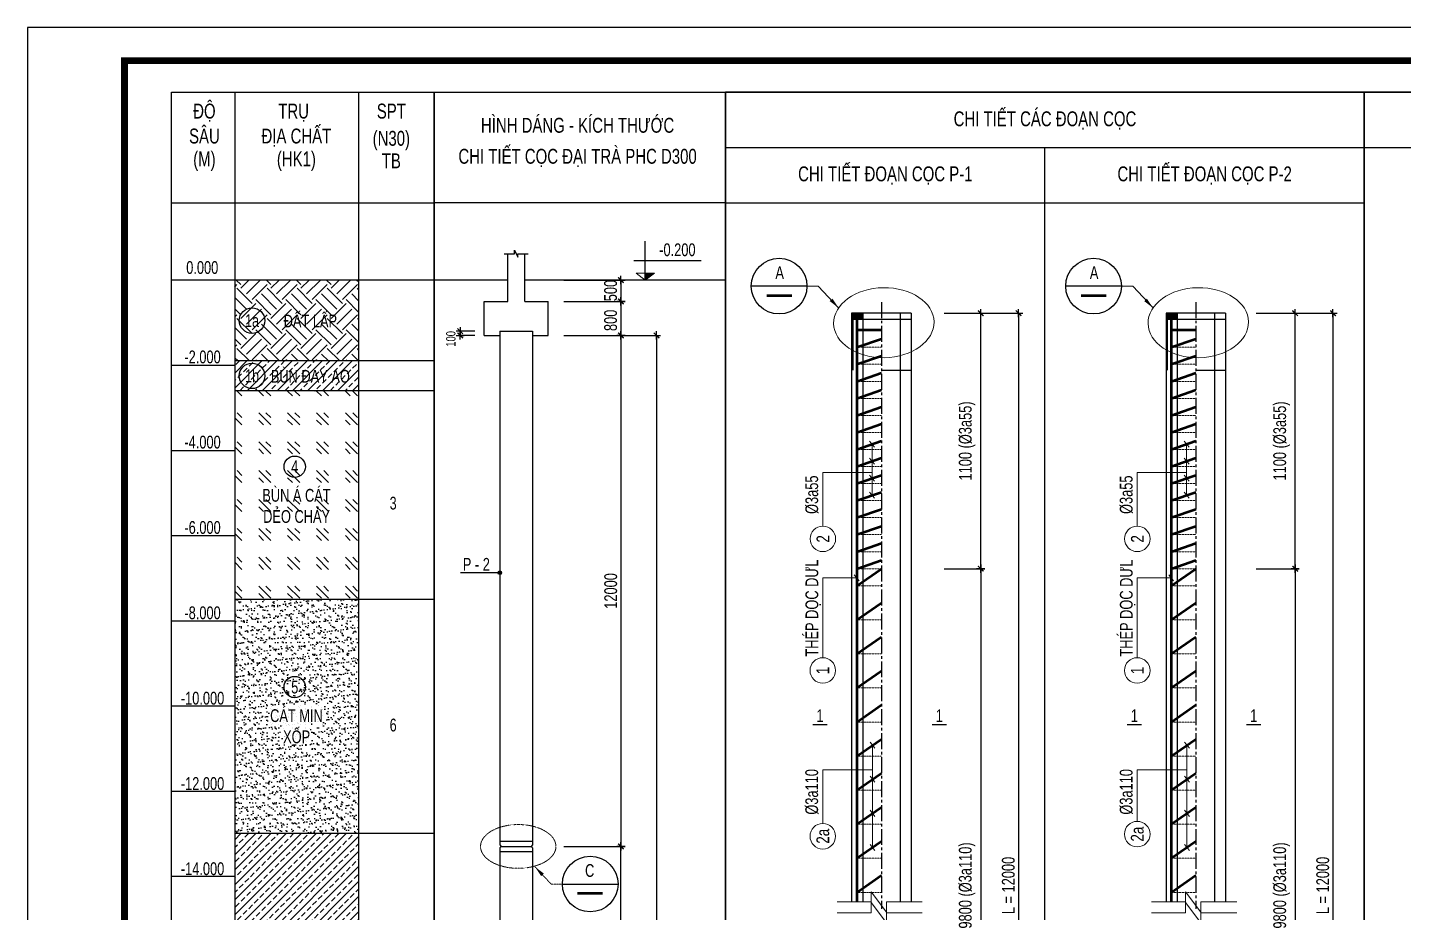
# Model space of a CAD drawing. Header units: millimetres. Extents: x -121190 to 167528, y -50070 to 22631.
# Drawn here: x -16527 to 15790, y -1519 to 19263 of the extents above; entities that cross this region are included whole.
import ezdxf
from ezdxf.enums import TextEntityAlignment as Align

# ---------------------------------------------------------------- set-up
doc = ezdxf.new("R2010")
doc.units = ezdxf.units.MM
doc.header["$MEASUREMENT"] = 0
doc.linetypes.add('CENTER2', pattern=[1.125, 0.75, -0.125, 0.125, -0.125])
doc.linetypes.add('HIDDEN', pattern=[0.375, 0.25, -0.125])
doc.layers.get('DEFPOINTS').update_dxf_attribs({"color": 87})
for name, color, linetype in [('02.DIM', 8, 'Continuous'), ('03.BORDER', 3, 'Continuous'), ('03.CDC.BORDER', 3, 'Continuous'), ('06.CDC.TEXT', 2, 'Continuous'), ('06.TEXT', 2, 'Continuous'), ('10.HATCH', 9, 'Continuous'), ('11.CDC.NOTE', 8, 'Continuous'), ('CDC.01.AXIS', 160, 'CENTER2')]:
    doc.layers.add(name, color=color, linetype=linetype)
for name, color, linetype, lineweight in [('CDC.04.HIDDEN', 8, 'HIDDEN', 15), ('CDC.05.STEEL', 4, 'Continuous', 50), ('CDC.10.HATCH', 251, 'Continuous', 9), ('CDC.11.NOTE', 8, 'Continuous', 18), ('CDC.14.STEELNUM', 3, 'Continuous', 18), ('KHUNGTEN', 7, 'Continuous', 20), ('Xref khung ten  A3 TKCS$0$A-KY HIEU', 34, 'Continuous', 20)]:
    doc.layers.add(name, color=color, linetype=linetype, lineweight=lineweight)
doc.styles.add('ARIAL', font='arial.ttf', dxfattribs={"width": 0.6})
doc.styles.add('SMTEXT', font='3t-unicode.shx', dxfattribs={"width": 0.75})
doc.dimstyles.new('X1', dxfattribs={"dimtxt": 220, "dimasz": 0.8, "dimexe": 0, "dimexo": 0, "dimgap": 90, "dimtad": 1, "dimdec": 0, "dimzin": 13, "dimdsep": 46, "dimtxsty": 'SMTEXT', "dimblk1": 'CHEO', "dimblk2": 'CHEO', "dimsah": 1, "dimcen": 0, "dimclrd": 256, "dimclre": 256, "dimclrt": 2, "dimadec": 0, "dimazin": 0, "dimtfac": 1, "dimtdec": 0, "dimtix": 1, "dimtmove": 2, "dimatfit": 3, "dimldrblk": 'CHEO', "dimfxl": 1, "dimtolj": 1, "dimtzin": 13, "dimarcsym": 0})
doc.dimstyles.new('X1(300)', dxfattribs={"dimtxt": 300, "dimasz": 0.8, "dimexe": 0, "dimexo": 0, "dimgap": 90, "dimtad": 1, "dimdec": 0, "dimzin": 13, "dimdsep": 46, "dimtxsty": 'SMTEXT', "dimblk1": 'CHEO', "dimblk2": 'CHEO', "dimsah": 1, "dimcen": 0, "dimclrd": 256, "dimclre": 256, "dimclrt": 2, "dimadec": 0, "dimazin": 0, "dimtfac": 1, "dimtdec": 0, "dimtix": 1, "dimtmove": 2, "dimatfit": 3, "dimldrblk": 'CHEO', "dimfxl": 1, "dimtolj": 1, "dimtzin": 13, "dimarcsym": 0})

# ---------------------------------------------------------------- blocks, each defined once
blk = doc.blocks.new('Xref khung ten  A3 TKCS')
at = {"layer": 'DEFPOINTS', "color": 125}
blk.add_lwpolyline([(-57730.37, -13938.76), (-57310.37, -13938.76), (-57310.37, -13641.76), (-57730.37, -13641.76)], close=True, dxfattribs=at)
at = {"layer": 'Xref khung ten  A3 TKCS$0$A-KY HIEU', "color": 0, "const_width": 1.02}
blk.add_lwpolyline([(-57716.02, -13933.85), (-57716.02, -13646.66), (-57315.38, -13646.66), (-57315.38, -13933.85)], close=True, dxfattribs=at)
blk = doc.blocks.new('*U26')
at = {"layer": '03.CDC.BORDER'}
blk.add_line((-185.5, 0), (185.5, 0), dxfattribs=at)
blk = doc.blocks.new('CHEO')
at = {"layer": '02.DIM'}
for points in [[(-121, 0), (121, 0)], [(0, 121), (0, -121)]]:
    blk.add_lwpolyline(points, dxfattribs=at)
at = {"layer": '02.DIM', "const_width": 40}
blk.add_lwpolyline([(80, 80), (-80, -81)], dxfattribs=at)
blk = doc.blocks.new('*D31')
at = {"layer": '02.DIM', "lineweight": -2, "transparency": 16777216}
for p, q in [((-3932, 12032), (-2588, 12032)), ((-2588, 12031), (-2588, 33)), ((-3932, 32), (-2588, 32))]:
    blk.add_line(p, q, dxfattribs=at)
at = {"layer": 'DEFPOINTS', "color": 0, "transparency": 16777216}
for p in [(-3932, 12032, 0), (-3932, 32), (-2588, 32)]:
    blk.add_point(p, dxfattribs=at)
at = {"layer": '02.DIM', "lineweight": -2, "transparency": 16777216, "xscale": 0.8, "yscale": 0.8, "zscale": 0.8}
for p, rotation in [((-2588, 12032), 90), ((-2588, 32), 270)]:
    blk.add_blockref('CHEO', p, dxfattribs=dict(at, rotation=rotation))
at = {"layer": '02.DIM', "color": 2, "transparency": 16777216, "insert": (-2828, 6032), "char_height": 300, "attachment_point": 5, "rotation": 90, "style": 'SMTEXT'}
blk.add_mtext('\\A1;12000', dxfattribs=at)
blk = doc.blocks.new('*D33')
at = {"layer": '02.DIM', "lineweight": -2, "transparency": 16777216}
for p, q in [((-3932, 12032), (-1755, 12032)), ((-1755, 12031), (-1755, -23967)), ((-3932, -23968), (-1755, -23968))]:
    blk.add_line(p, q, dxfattribs=at)
at = {"layer": 'DEFPOINTS', "color": 0, "transparency": 16777216}
for p in [(-3932, 12032, 0), (-3932, -23968), (-1755, -23968)]:
    blk.add_point(p, dxfattribs=at)
at = {"layer": '02.DIM', "lineweight": -2, "transparency": 16777216, "xscale": 0.8, "yscale": 0.8, "zscale": 0.8}
for p, rotation in [((-1755, 12032), 90), ((-1755, -23968), 270)]:
    blk.add_blockref('CHEO', p, dxfattribs=dict(at, rotation=rotation))
at = {"layer": '02.DIM', "color": 2, "transparency": 16777216, "insert": (-1998, -5968), "char_height": 300, "attachment_point": 5, "rotation": 90, "style": 'SMTEXT'}
blk.add_mtext('\\A1;36000', dxfattribs=at)
blk = doc.blocks.new('*D34')
at = {"layer": '02.DIM', "linetype": 'Continuous', "lineweight": -2, "ltscale": 0.1, "transparency": 16777216}
for p, q in [((-6365, 12133), (-6365, 12134)), ((-6024, 12132), (-6365, 12132)), ((-6365, 12132), (-6365, 12032)), ((-6024, 12032), (-6365, 12032)), ((-6365, 12031), (-6365, 12030))]:
    blk.add_line(p, q, dxfattribs=at)
at = {"layer": 'DEFPOINTS', "color": 0, "linetype": 'Continuous', "ltscale": 0.1, "transparency": 16777216}
for p in [(-6365, 12032), (-6024, 12132), (-6024, 12032)]:
    blk.add_point(p, dxfattribs=at)
at = {"layer": '02.DIM', "linetype": 'Continuous', "lineweight": -2, "ltscale": 0.1, "transparency": 16777216, "xscale": 0.8, "yscale": 0.8, "zscale": 0.8}
for p, rotation in [((-6365, 12132), 270), ((-6365, 12032), 90)]:
    blk.add_blockref('CHEO', p, dxfattribs=dict(at, rotation=rotation))
at = {"layer": '02.DIM', "color": 2, "linetype": 'Continuous', "ltscale": 0.1, "transparency": 16777216, "insert": (-6583, 11951), "char_height": 220, "attachment_point": 5, "rotation": 90, "style": 'SMTEXT'}
blk.add_mtext('\\A1;100', dxfattribs=at)
blk = doc.blocks.new('*D38')
at = {"layer": '02.DIM', "lineweight": -2, "transparency": 16777216}
for p, q in [((5005, 12554), (6750, 12554)), ((6750, 12553), (6750, -14323)), ((5005, -14324), (6750, -14324))]:
    blk.add_line(p, q, dxfattribs=at)
at = {"layer": 'DEFPOINTS', "color": 0, "transparency": 16777216}
for p in [(5005, 12554), (5005, -14324), (6750, -14324)]:
    blk.add_point(p, dxfattribs=at)
at = {"layer": '02.DIM', "lineweight": -2, "transparency": 16777216, "xscale": 0.8, "yscale": 0.8, "zscale": 0.8}
for p, rotation in [((6750, 12554), 90), ((6750, -14324), 270)]:
    blk.add_blockref('CHEO', p, dxfattribs=dict(at, rotation=rotation))
at = {"layer": '02.DIM', "color": 2, "transparency": 16777216, "insert": (6510, -885), "char_height": 300, "attachment_point": 5, "rotation": 90, "style": 'SMTEXT'}
blk.add_mtext('\\A1;L = 12000', dxfattribs=at)
blk = doc.blocks.new('*D27')
at = {"layer": '02.DIM', "lineweight": -2, "transparency": 16777216}
for p, q in [((5005, 12554), (5861, 12554)), ((5861, 6555), (5861, 12553)), ((5005, 6554), (5861, 6554))]:
    blk.add_line(p, q, dxfattribs=at)
at = {"layer": 'DEFPOINTS', "color": 0, "transparency": 16777216}
for p in [(5005, 12554), (5861, 12554), (5005, 6554)]:
    blk.add_point(p, dxfattribs=at)
at = {"layer": '02.DIM', "lineweight": -2, "transparency": 16777216, "xscale": 0.8, "yscale": 0.8, "zscale": 0.8}
for p, rotation in [((5861, 12554), 90), ((5861, 6554), 270)]:
    blk.add_blockref('CHEO', p, dxfattribs=dict(at, rotation=rotation))
at = {"layer": '02.DIM', "color": 2, "transparency": 16777216, "insert": (5543, 9554), "char_height": 300, "attachment_point": 5, "rotation": 90, "style": 'SMTEXT'}
blk.add_mtext('\\A1;1100 (%%C3a55)', dxfattribs=at)
blk = doc.blocks.new('*D39')
at = {"layer": '02.DIM', "lineweight": -2, "transparency": 16777216}
for p, q in [((5005, 6554), (5861, 6554)), ((5861, 6553), (5861, -8323)), ((5005, -8324), (5861, -8324))]:
    blk.add_line(p, q, dxfattribs=at)
at = {"layer": 'DEFPOINTS', "color": 0, "transparency": 16777216}
for p in [(5005, 6554), (5005, -8324), (5861, -8324)]:
    blk.add_point(p, dxfattribs=at)
at = {"layer": '02.DIM', "lineweight": -2, "transparency": 16777216, "xscale": 0.8, "yscale": 0.8, "zscale": 0.8}
for p, rotation in [((5861, 6554), 90), ((5861, -8324), 270)]:
    blk.add_blockref('CHEO', p, dxfattribs=dict(at, rotation=rotation))
at = {"layer": '02.DIM', "color": 2, "transparency": 16777216, "insert": (5543, -885), "char_height": 300, "attachment_point": 5, "rotation": 90, "style": 'SMTEXT'}
blk.add_mtext('\\A1;9800 (%%C3a110)', dxfattribs=at)
blk = doc.blocks.new('*D29')
at = {"layer": '02.DIM', "lineweight": -2, "transparency": 16777216}
for p, q in [((12331, 12554), (13246, 12554)), ((13246, 6555), (13246, 12553)), ((12331, 6554), (13246, 6554))]:
    blk.add_line(p, q, dxfattribs=at)
at = {"layer": 'DEFPOINTS', "color": 0, "transparency": 16777216}
for p in [(12331, 12554), (13246, 12554), (12331, 6554)]:
    blk.add_point(p, dxfattribs=at)
at = {"layer": '02.DIM', "lineweight": -2, "transparency": 16777216, "xscale": 0.8, "yscale": 0.8, "zscale": 0.8}
for p, rotation in [((13246, 12554), 90), ((13246, 6554), 270)]:
    blk.add_blockref('CHEO', p, dxfattribs=dict(at, rotation=rotation))
at = {"layer": '02.DIM', "color": 2, "transparency": 16777216, "insert": (12928, 9554), "char_height": 300, "attachment_point": 5, "rotation": 90, "style": 'SMTEXT'}
blk.add_mtext('\\A1;1100 (%%C3a55)', dxfattribs=at)
blk = doc.blocks.new('*D40')
at = {"layer": '02.DIM', "lineweight": -2, "transparency": 16777216}
for p, q in [((12390, 12554), (14135, 12554)), ((14135, 12553), (14135, -14323)), ((12390, -14324), (14135, -14324))]:
    blk.add_line(p, q, dxfattribs=at)
at = {"layer": 'DEFPOINTS', "color": 0, "transparency": 16777216}
for p in [(12390, 12554), (12390, -14324), (14135, -14324)]:
    blk.add_point(p, dxfattribs=at)
at = {"layer": '02.DIM', "lineweight": -2, "transparency": 16777216, "xscale": 0.8, "yscale": 0.8, "zscale": 0.8}
for p, rotation in [((14135, 12554), 90), ((14135, -14324), 270)]:
    blk.add_blockref('CHEO', p, dxfattribs=dict(at, rotation=rotation))
at = {"layer": '02.DIM', "color": 2, "transparency": 16777216, "insert": (13895, -885), "char_height": 300, "attachment_point": 5, "rotation": 90, "style": 'SMTEXT'}
blk.add_mtext('\\A1;L = 12000', dxfattribs=at)
blk = doc.blocks.new('*D41')
at = {"layer": '02.DIM', "lineweight": -2, "transparency": 16777216}
for p, q in [((12390, 6554), (13246, 6554)), ((13246, 6553), (13246, -8323)), ((12390, -8324), (13246, -8324))]:
    blk.add_line(p, q, dxfattribs=at)
at = {"layer": 'DEFPOINTS', "color": 0, "transparency": 16777216}
for p in [(12390, 6554), (12390, -8324), (13246, -8324)]:
    blk.add_point(p, dxfattribs=at)
at = {"layer": '02.DIM', "lineweight": -2, "transparency": 16777216, "xscale": 0.8, "yscale": 0.8, "zscale": 0.8}
for p, rotation in [((13246, 6554), 90), ((13246, -8324), 270)]:
    blk.add_blockref('CHEO', p, dxfattribs=dict(at, rotation=rotation))
at = {"layer": '02.DIM', "color": 2, "transparency": 16777216, "insert": (12928, -885), "char_height": 300, "attachment_point": 5, "rotation": 90, "style": 'SMTEXT'}
blk.add_mtext('\\A1;9800 (%%C3a110)', dxfattribs=at)
blk = doc.blocks.new('*D35')
at = {"layer": '02.DIM', "lineweight": -2, "transparency": 16777216}
for p, q in [((-3932, 32), (-2588, 32)), ((-2588, -11967), (-2588, 31)), ((-3932, -11968), (-2588, -11968))]:
    blk.add_line(p, q, dxfattribs=at)
at = {"layer": 'DEFPOINTS', "color": 0, "transparency": 16777216}
for p in [(-3932, 32), (-2588, 32), (-3932, -11968)]:
    blk.add_point(p, dxfattribs=at)
at = {"layer": '02.DIM', "lineweight": -2, "transparency": 16777216, "xscale": 0.8, "yscale": 0.8, "zscale": 0.8}
for p, rotation in [((-2588, 32), 90), ((-2588, -11968), 270)]:
    blk.add_blockref('CHEO', p, dxfattribs=dict(at, rotation=rotation))
at = {"layer": '02.DIM', "color": 2, "transparency": 16777216, "insert": (-2828, -5968), "char_height": 300, "attachment_point": 5, "rotation": 90, "style": 'SMTEXT'}
blk.add_mtext('\\A1;12000', dxfattribs=at)
blk = doc.blocks.new('*D36')
at = {"layer": '02.DIM', "lineweight": -2, "transparency": 16777216}
for p, q in [((-3932, 12832), (-2588, 12832)), ((-2588, 12831), (-2588, 12033)), ((-3932, 12032), (-2588, 12032))]:
    blk.add_line(p, q, dxfattribs=at)
at = {"layer": 'DEFPOINTS', "color": 0, "transparency": 16777216}
for p in [(-3932, 12832), (-3932, 12032, 0), (-2588, 12032)]:
    blk.add_point(p, dxfattribs=at)
at = {"layer": '02.DIM', "lineweight": -2, "transparency": 16777216, "xscale": 0.8, "yscale": 0.8, "zscale": 0.8}
for p, rotation in [((-2588, 12832), 90), ((-2588, 12032), 270)]:
    blk.add_blockref('CHEO', p, dxfattribs=dict(at, rotation=rotation))
at = {"layer": '02.DIM', "color": 2, "transparency": 16777216, "insert": (-2831, 12386), "char_height": 300, "attachment_point": 5, "rotation": 90, "style": 'SMTEXT'}
blk.add_mtext('\\A1;800', dxfattribs=at)
blk = doc.blocks.new('*D37')
at = {"layer": '02.DIM', "lineweight": -2, "transparency": 16777216}
for p, q in [((-3932, 13332), (-2588, 13332)), ((-2588, 13331), (-2588, 12833)), ((-3932, 12832), (-2588, 12832))]:
    blk.add_line(p, q, dxfattribs=at)
at = {"layer": 'DEFPOINTS', "color": 0, "transparency": 16777216}
for p in [(-3932, 13332), (-3932, 12832, 0), (-2588, 12832)]:
    blk.add_point(p, dxfattribs=at)
at = {"layer": '02.DIM', "lineweight": -2, "transparency": 16777216, "xscale": 0.8, "yscale": 0.8, "zscale": 0.8}
for p, rotation in [((-2588, 13332), 90), ((-2588, 12832), 270)]:
    blk.add_blockref('CHEO', p, dxfattribs=dict(at, rotation=rotation))
at = {"layer": '02.DIM', "color": 2, "transparency": 16777216, "insert": (-2831, 13086), "char_height": 300, "attachment_point": 5, "rotation": 90, "style": 'SMTEXT'}
blk.add_mtext('\\A1;500', dxfattribs=at)

msp = doc.modelspace()

# ---------------------------------------------------------------- hatches: boundary and pattern name
at = {"layer": '10.HATCH'}
h = msp.add_hatch(dxfattribs=at)
h.set_pattern_fill('EARTH', color=256, scale=2000, angle=45)
h.set_pattern_definition([(45, (-588960.64, 9337), (0, 707.1068), [500, -500]), (45, (-589093.23, 9469.6), (0, 707.1068), [500, -500]), (45, (-589225.8, 9602.2), (0, 707.1068), [500, -500]), (135, (-589225.8, 9690.57), (-707.1068, 6e-14), [500, -500]), (135, (-589093.23, 9823.15), (-707.1068, 6e-14), [500, -500]), (135, (-588960.64, 9955.73), (-707.1068, 6e-14), [500, -500])])
h.paths.add_polyline_path([(-11657.7, 11432), (-8751.8, 11432), (-8751.8, 13332), (-11657.7, 13332)])
h = msp.add_hatch(dxfattribs=at)
h.set_pattern_fill('ANSI33', color=256, scale=1000)
h.set_pattern_definition([(45, (-622349.88, 22357.16), (-176.7767, 176.7767), []), (45, (-622173.1, 22357.16), (-176.7767, 176.7767), [125, -62.5])])
h.paths.add_polyline_path([(-11657.7, 11432), (-8751.8, 11432), (-8751.8, 10732), (-11657.7, 10732)])
at = {"layer": '10.HATCH', "lineweight": 5}
h = msp.add_hatch(dxfattribs=at)
h.set_pattern_fill('GOST_GLASS', color=8, scale=80, angle=90, style=0)
h.set_pattern_definition([(135, (-885136.9, 28939.16), (4e-14, 678.8225), [400, -560]), (135, (-885136.9, 29108.87), (4e-14, 678.8225), [160, -800]), (135, (-885306.6, 28939.16), (4e-14, 678.8225), [160, -800])])
h.paths.add_polyline_path([(-8751.8, 5832), (-11657.7, 5832), (-11657.7, 10732), (-8751.8, 10732)])
at = {"layer": '10.HATCH'}
h = msp.add_hatch(dxfattribs=at)
h.set_pattern_fill('AR-SAND', color=256, scale=100, style=0)
h.set_pattern_definition([(37.5, (-554796.88, 127731.16), (-6.299336, 192.682377), [0, -152, 0, -170, 0, -162.5]), (7.5, (-554796.88, 127731.16), (176.97767, 282.21461), [0, -82, 0, -137, 0, -52.5]), (327.5, (-554919.88, 127731.16), (311.414186, 0.565905), [0, -50, 0, -180, 0, -235]), (317.5, (-554919.88, 127731.16), (300.61266, 87.76756), [0, -25, 0, -118, 0, -135])])
h.paths.add_polyline_path([(-8751.8, 332), (-11657.7, 332), (-11657.7, 5832), (-8751.8, 5832)])
h = msp.add_hatch(dxfattribs=at)
h.set_pattern_fill('ANSI33', color=256, scale=1000, style=0)
h.set_pattern_definition([(45, (-126988.87, -56451.57), (-176.7767, 176.7767), []), (45, (-126812.1, -56451.57), (-176.7767, 176.7767), [125, -62.5])])
h.paths.add_polyline_path([(-8751.8, -14668), (-11657.7, -14668), (-11657.7, 332), (-8751.8, 332)])
at = {"layer": 'CDC.10.HATCH'}
for points in [[(3088.8, 12553.8), (2828.8, 12553.8), (2828.8, 12409.8), (3088.8, 12409.8)], [(10474, 12553.8), (10214, 12553.8), (10214, 12409.8), (10474, 12409.8)]]:
    msp.add_hatch(color=256, dxfattribs=at).paths.add_polyline_path(points)
h = msp.add_hatch(color=256, dxfattribs=at)
h.paths.add_polyline_path([(-5434.3, 6500.3), (-5434.3, 6415.7, 0.4142136), (-5392, 6458, 0.4142136)])
h.paths.add_polyline_path([(-5434.3, 6500.3, 0.4142136), (-5476.6, 6458, 0.4142136), (-5434.3, 6415.7)])

# ---------------------------------------------------------------- linework, layer by layer
at = {"layer": '02.DIM'}
msp.add_line((-5476.6, 6458), (-6357.5, 6458), dxfattribs=at)
at = {"layer": '02.DIM', "linetype": 'Continuous', "ltscale": 0.1, "elevation": 0}
msp.add_lwpolyline([(-5328.7, 13952), (-5088.7, 13952), (-5088.7, 14032), (-5008.7, 13872), (-5008.7, 13952), (-4768.7, 13952)], dxfattribs=at)
at = {"layer": '02.DIM'}
msp.add_circle((-5434.3, 6458), 42.3, dxfattribs=at)
at = {"layer": '03.BORDER'}
for p, q in [((-6979.5, 17743.2), (-329.5, 17743.2)), ((-129.5, 16444.3), (14870.5, 16444.3)), ((7370.5, -17601.9), (7370.5, 16444.3)), ((14870.5, -17601.9), (14870.5, 16444.3)), ((-129.5, 15145.4), (-6979.5, 15145.4)), ((-5248.7, 12832), (-5248.7, 13952)), ((-4848.7, 12832), (-4848.7, 13952)), ((-5248.7, 13332), (-6979.5, 13332)), ((-129.5, 13332), (-4848.7, 13332)), ((1779.4, 13189.5), (472.9, 13189.5)), ((9164.6, 13189.5), (7858.1, 13189.5)), ((-5798.7, 12832), (-5248.7, 12832)), ((-5798.7, 12032), (-5798.7, 12832)), ((-4848.7, 12832), (-4298.7, 12832)), ((-4298.7, 12032), (-4298.7, 12832)), ((2828.8, 12553.8), (2828.8, -1272.4)), ((4228.8, 12553.8), (2828.8, 12553.8)), ((4228.8, 12409.8), (2828.8, 12409.8)), ((3088.8, 12553.8), (3088.8, -1272.4)), ((3968.8, 12553.8), (3968.8, -1272.4)), ((4228.8, 12553.8), (4228.8, -1272.4)), ((10214, 12553.8), (10214, -1272.4)), ((11614, 12553.8), (10214, 12553.8)), ((11614, 12409.8), (10214, 12409.8)), ((10474, 12553.8), (10474, -1272.4)), ((11354, 12553.8), (11354, -1272.4)), ((11614, 12553.8), (11614, -1272.4)), ((-5798.7, 12032), (-5434.3, 12032)), ((-5434.3, 12132, 0), (-5434.3, 67)), ((-5434.3, 12132), (-4663, 12132)), ((-4663, 12132, 0), (-4663, 67)), ((-4663, 12032), (-4298.7, 12032)), ((4228.8, 11209.8), (3528.8, 11209.8)), ((11614, 11209.8), (10914, 11209.8)), ((-5434.4, 152), (-4663.1, 152)), ((-5399.3, 32), (-4698, 32)), ((-5434.4, -3), (-5434.4, -23968)), ((-5434.4, -88), (-4663, -88)), ((-4663.1, -3), (-4663.1, -23968)), ((-3963.2, -851.2), (-2656.7, -851.2))]:
    msp.add_line(p, q, dxfattribs=at)
at = {"layer": '03.BORDER', "elevation": 0}
for points in [[(-6979.5, 17743.2), (-129.5, 17743.2), (-129.5, -24468), (-6979.5, -24468)], [(-129.5, 17743.2), (14870.5, 17743.2), (14870.5, -17601.9), (-129.5, -17601.9)]]:
    msp.add_lwpolyline(points, close=True, dxfattribs=at)
at = {"layer": '03.BORDER'}
for points in [[(-129.5, 15145.4), (14870.5, 15145.4), (14870.5, 17743.2), (-129.5, 17743.2)], [(14870.5, 17743.2), (38554.8, 17743.2), (38554.8, -17601.9), (14870.5, -17601.9)], [(14870.5, 16444.3), (38554.8, 16444.3), (38554.8, 17743.2), (14870.5, 17743.2)]]:
    msp.add_lwpolyline(points, close=True, dxfattribs=at)
at = {"layer": '03.BORDER', "const_width": 61.7}
msp.add_lwpolyline([(832, 12968.1), (1428.6, 12968.1)], dxfattribs=at)
at = {"layer": '03.BORDER', "const_width": 61.7, "elevation": 0}
for points in [[(8217.2, 12968.1), (8813.8, 12968.1)], [(-3015.8, -1072.5), (-3612.4, -1072.5)]]:
    msp.add_lwpolyline(points, dxfattribs=at)
at = {"layer": '03.BORDER', "elevation": 0}
for points in [[(-5434.3, 67), (-5399.3, 32), (-5434.3, -3)], [(-4663, 67), (-4698, 32), (-4663, -3)]]:
    msp.add_lwpolyline(points, dxfattribs=at)
at = {"layer": '03.BORDER'}
for centre in [(1126.2, 13189.5), (8511.3, 13189.5), (-3310, -851.2)]:
    msp.add_circle(centre, 653.3, dxfattribs=at)
at = {"layer": '03.CDC.BORDER'}
for p, q in [((-13141.9, 17743.2), (-6979.5, 17743.2)), ((-13141.9, -24468), (-13141.9, 17743.2)), ((-11657.7, 17743.2), (-11657.7, -24468)), ((-11657.7, 17743.2), (-11657.7, -16668)), ((-8751.8, 17743.2), (-8751.8, -24468)), ((-6979.5, 17743.2), (-6979.5, -16668)), ((-13141.9, 15145.4), (-6979.5, 15145.4)), ((-6979.5, 13332), (-13141.9, 13332)), ((-6979.5, 11432), (-11657.7, 11432)), ((-6979.5, 10732), (-11657.7, 10732)), ((-6979.5, 5832), (-11657.7, 5832)), ((-6979.5, 332), (-11657.7, 332))]:
    msp.add_line(p, q, dxfattribs=at)
at = {"layer": '11.CDC.NOTE'}
for p, q in [((-2017.3, 13331.2), (-2017.3, 14242.9)), ((-2285, 13790), (-708.4, 13790))]:
    msp.add_line(p, q, dxfattribs=at)
for centre, radius in [((-11252.6, 12379.8), 300), ((-11252.6, 11082.7), 300), ((-10250.4, 8948.4), 250), ((-10250.4, 3774.4), 250)]:
    msp.add_circle(centre, radius, dxfattribs=at)
at = {"layer": 'CDC.01.AXIS', "ltscale": 500}
for p, q in [((3528.8, 12816.2), (3528.8, -1432.4)), ((10914, 12816.2), (10914, -1432.4))]:
    msp.add_line(p, q, dxfattribs=at)
at = {"layer": 'CDC.04.HIDDEN'}
for p, q in [((3528.8, 11753.8), (2948.8, 11753.8)), ((10914, 11753.8), (10334, 11753.8)), ((3528.8, 11353.8), (2948.8, 11353.8)), ((10914, 11353.8), (10334, 11353.8)), ((3528.8, 10953.8), (2948.8, 10953.8)), ((10914, 10953.8), (10334, 10953.8)), ((3528.8, 10553.8), (2948.8, 10553.8)), ((10914, 10553.8), (10334, 10553.8)), ((3528.8, 10153.8), (2948.8, 10153.8)), ((10914, 10153.8), (10334, 10153.8)), ((3528.8, 9753.8), (2948.8, 9753.8)), ((10914, 9753.8), (10334, 9753.8)), ((3528.8, 9353.8), (2948.8, 9353.8)), ((10914, 9353.8), (10334, 9353.8)), ((3528.8, 8953.8), (2948.8, 8953.8)), ((10914, 8953.8), (10334, 8953.8)), ((3528.8, 8553.8), (2948.8, 8553.8)), ((10914, 8553.8), (10334, 8553.8)), ((3528.8, 8153.8), (2948.8, 8153.8)), ((10914, 8153.8), (10334, 8153.8)), ((3528.8, 7753.8), (2948.8, 7753.8)), ((10914, 7753.8), (10334, 7753.8)), ((3528.8, 7353.8), (2948.8, 7353.8)), ((10914, 7353.8), (10334, 7353.8)), ((3528.8, 6953.8), (2948.8, 6953.8)), ((10914, 6953.8), (10334, 6953.8)), ((3528.8, 6553.8), (2948.8, 6553.8)), ((10914, 6553.8), (10334, 6553.8)), ((3528.8, 6153.8), (2948.8, 6153.8)), ((10914, 6153.8), (10334, 6153.8)), ((3528.8, 5353.8), (2948.8, 5353.8)), ((10914, 5353.8), (10334, 5353.8)), ((3528.8, 4553.8), (2948.8, 4553.8)), ((10914, 4553.8), (10334, 4553.8)), ((3528.8, 3753.8), (2948.8, 3753.8)), ((10914, 3753.8), (10334, 3753.8)), ((3528.8, 2953.8), (2948.8, 2953.8)), ((10914, 2953.8), (10334, 2953.8)), ((3528.8, 2153.8), (2948.8, 2153.8)), ((10914, 2153.8), (10334, 2153.8)), ((3528.8, 1353.8), (2948.8, 1353.8)), ((10914, 1353.8), (10334, 1353.8)), ((3528.8, 553.8), (2948.8, 553.8)), ((10914, 553.8), (10334, 553.8)), ((3528.8, -246.2), (2948.8, -246.2)), ((10914, -246.2), (10334, -246.2)), ((3528.8, -1046.2), (2948.8, -1046.2)), ((10914, -1046.2), (10334, -1046.2))]:
    msp.add_line(p, q, dxfattribs=at)
at = {"layer": 'CDC.04.HIDDEN', "extrusion": (0, 0, -1)}
for p, q in [((-4606.3, -447.6), (-4229.4, -851.2)), ((-4229.4, -851.2), (-3963.2, -851.2))]:
    msp.add_line(p, q, dxfattribs=at)
msp.add_ellipse((-5001.1, 32), major_axis=(885.2, 0), ratio=0.5804743, start_param=-1.5707963, end_param=4.712389, dxfattribs=at)
msp.add_solid([(4462.1, -664.8), (4606.3, -447.6), (4399.5, -606.3)], dxfattribs=at)
at = {"layer": 'CDC.05.STEEL'}
for p, q in [((2948.8, 12409.8), (2948.8, -1272.4)), ((10334, 12409.8), (10334, -1272.4)), ((3528.8, 12153.8), (2948.8, 12153.8)), ((10914, 12153.8), (10334, 12153.8)), ((2948.8, 11753.8), (3528.8, 11953.8)), ((10334, 11753.8), (10914, 11953.8)), ((2948.8, 11353.8), (3528.8, 11553.8)), ((10334, 11353.8), (10914, 11553.8)), ((2948.8, 10953.8), (3528.8, 11153.8)), ((10334, 10953.8), (10914, 11153.8)), ((2948.8, 10553.8), (3528.8, 10753.8)), ((10334, 10553.8), (10914, 10753.8)), ((2948.8, 10153.8), (3528.8, 10353.8)), ((10334, 10153.8), (10914, 10353.8)), ((2948.8, 9753.8), (3528.8, 9953.8)), ((10334, 9753.8), (10914, 9953.8)), ((2948.8, 9353.8), (3528.8, 9553.8)), ((10334, 9353.8), (10914, 9553.8)), ((2948.8, 8953.8), (3528.8, 9153.8)), ((10334, 8953.8), (10914, 9153.8)), ((2948.8, 8553.8), (3528.8, 8753.8)), ((10334, 8553.8), (10914, 8753.8)), ((2948.8, 8153.8), (3528.8, 8353.8)), ((10334, 8153.8), (10914, 8353.8)), ((2948.8, 7753.8), (3528.8, 7953.8)), ((10334, 7753.8), (10914, 7953.8)), ((2948.8, 7353.8), (3528.8, 7553.8)), ((10334, 7353.8), (10914, 7553.8)), ((2948.8, 6953.8), (3528.8, 7153.8)), ((10334, 6953.8), (10914, 7153.8)), ((2948.8, 6553.8), (3528.8, 6753.8)), ((2948.8, 6153.8), (3528.8, 6553.8)), ((10334, 6553.8), (10914, 6753.8)), ((10334, 6153.8), (10914, 6553.8)), ((2948.8, 5353.8), (3528.8, 5753.8)), ((10334, 5353.8), (10914, 5753.8)), ((2948.8, 4553.8), (3528.8, 4953.8)), ((10334, 4553.8), (10914, 4953.8)), ((2948.8, 3753.8), (3528.8, 4153.8)), ((10334, 3753.8), (10914, 4153.8)), ((2948.8, 2953.8), (3528.8, 3353.8)), ((10334, 2953.8), (10914, 3353.8)), ((2948.8, 2153.8), (3528.8, 2553.8)), ((10334, 2153.8), (10914, 2553.8)), ((2948.8, 1353.8), (3528.8, 1753.8)), ((10334, 1353.8), (10914, 1753.8)), ((2948.8, 553.8), (3528.8, 953.8)), ((10334, 553.8), (10914, 953.8)), ((2948.8, -246.2), (3528.8, 153.8)), ((10334, -246.2), (10914, 153.8)), ((2948.8, -1046.2), (3528.8, -646.2)), ((10334, -1046.2), (10914, -646.2))]:
    msp.add_line(p, q, dxfattribs=at)
at = {"layer": 'CDC.11.NOTE'}
for p, q in [((-1446.8, 13331.2), (-2587.8, 13331.2)), ((-1446.8, 13331.2), (-2587.8, 13331.2)), ((-2017.3, 13331.2), (-2233.3, 13496.8)), ((-1801.3, 13496.8), (-2233.3, 13496.8)), ((-2017.3, 13331.2), (-1801.3, 13496.8)), ((3309.9, 8280.8), (3310, 9480.8)), ((10695.1, 8278.3), (10695.2, 9480.8)), ((2948.8, 6337.9), (2151.9, 6338.1)), ((2151.9, 6338.1), (2151.9, 4464.3)), ((10334, 6337.9), (9537.1, 6338.1)), ((9537.1, 6338.1), (9537.1, 4464.3)), ((3318.7, 8.8), (3318.8, 2408.9)), ((10703.9, 8.8), (10704, 2408.9))]:
    msp.add_line(p, q, dxfattribs=at)
at = {"layer": 'CDC.11.NOTE', "extrusion": (0, 0, -1)}
for p, q in [((2045.6, 13189.5), (1779.4, 13189.5)), ((2523.1, 12678.2), (2045.6, 13189.5)), ((9430.8, 13189.5), (9164.6, 13189.5)), ((9908.3, 12678.2), (9430.8, 13189.5))]:
    msp.add_line(p, q, dxfattribs=at)
at = {"layer": 'CDC.11.NOTE', "color": 4, "const_width": 48}
msp.add_lwpolyline([(2852.8, 12409.8), (2852.8, 11209.8)], dxfattribs=at)
at = {"layer": 'CDC.11.NOTE', "color": 4, "const_width": 48, "elevation": 0}
msp.add_lwpolyline([(10238, 12409.8), (10238, 11209.8)], dxfattribs=at)
at = {"layer": 'CDC.11.NOTE'}
for points in [[(3252, 9549.9), (3367.9, 9406.7)], [(3252, 9149.9), (3367.9, 9006.7)], [(3310, 8812.4), (2153.1, 8812.4), (2153.1, 7555)], [(3252, 8749.9), (3367.9, 8606.7)], [(3252, 8352.6), (3367.9, 8209.4)], [(2890.9, 6409.7), (3006.8, 6266.5)], [(3260.9, 2480.7), (3376.8, 2337.5)], [(3318.8, 1828.4), (2151.9, 1828.4), (2151.9, 571)], [(3260.8, 1680.7), (3376.8, 1537.5)], [(3260.8, 880.6), (3376.7, 737.4)], [(3260.8, 80.6), (3376.7, -62.6)], [(2488.8, -1272.4), (3288.8, -1272.4), (3288.8, -1032.4), (3648.8, -1512.4), (3648.8, -1272.4), (4488.8, -1272.4)], [(2488.8, -1525.4), (3288.8, -1525.4), (3288.8, -1285.4), (3648.8, -1765.4), (3648.8, -1525.4), (4488.8, -1525.4)]]:
    msp.add_lwpolyline(points, dxfattribs=at)
at = {"layer": 'CDC.11.NOTE', "elevation": 0}
for points in [[(10637.2, 9549.9), (10753.1, 9406.7)], [(10637.2, 9149.9), (10753.1, 9006.7)], [(10695.2, 8812.4), (9538.3, 8812.4), (9538.3, 7555)], [(10637.2, 8749.9), (10753.1, 8606.7)], [(10637.2, 8349.9), (10753.1, 8206.7)], [(10276.1, 6409.7), (10392, 6266.5)], [(10646.1, 2480.7), (10762, 2337.5)], [(10704, 1828.4), (9537.1, 1828.4), (9537.1, 621)], [(10646, 1680.7), (10762, 1537.5)], [(10646, 880.6), (10761.9, 737.4)], [(10646, 80.6), (10761.9, -62.6)], [(9874, -1272.4), (10674, -1272.4), (10674, -1032.4), (11034, -1512.4), (11034, -1272.4), (11874, -1272.4)], [(9874, -1525.4), (10674, -1525.4), (10674, -1285.4), (11034, -1765.4), (11034, -1525.4), (11874, -1525.4)]]:
    msp.add_lwpolyline(points, dxfattribs=at)
at = {"layer": 'CDC.11.NOTE', "extrusion": (0, 0, -1)}
for centre in [(3586.1, 12331.1), (10971.3, 12331.1)]:
    msp.add_ellipse(centre, major_axis=(-1179.3, -19.5), ratio=0.6972205, dxfattribs=at)
at = {"layer": 'CDC.11.NOTE'}
msp.add_solid([(-1801.3, 13496.8), (-2017.3, 13331.2), (-2017.3, 13496.8), (-2017.3, 13331.2)], dxfattribs=at)
at = {"layer": 'CDC.11.NOTE', "extrusion": (0, 0, -1)}
for points in [[(-2378.9, 12895.4), (-2523.1, 12678.2), (-2316.2, 12836.9)], [(-9764.1, 12895.4), (-9908.3, 12678.2), (-9701.4, 12836.9)]]:
    msp.add_solid(points, dxfattribs=at)
at = {"layer": 'CDC.14.STEELNUM', "linetype": 'ByBlock'}
for centre in [(2153.1, 7255), (9538.3, 7255), (2151.9, 4164.3), (9537.1, 4164.3), (2151.9, 271), (9537.1, 321)]:
    msp.add_circle(centre, 300, dxfattribs=at)

# ---------------------------------------------------------------- block references
at = {"layer": '06.CDC.TEXT', "color": 0, "linetype": 'ByBlock', "lineweight": -2, "xscale": 4, "yscale": 4, "zscale": 4}
for p in [(-12399.8, 11332), (-12399.8, 9332), (-12399.8, 7332), (-12399.8, 5332), (-12399.8, 3332), (-12399.8, 1332), (-12399.8, -668)]:
    msp.add_blockref('*U26', p, dxfattribs=at)
at = {"layer": 'KHUNGTEN', "xscale": 158.87156525576, "yscale": 158.87156525576, "zscale": 158.87156525576}
msp.add_blockref('Xref khung ten  A3 TKCS', (9155187.1, 2186550), dxfattribs=at)

# ---------------------------------------------------------------- texts
at = {"layer": '06.CDC.TEXT', "style": 'SMTEXT', "width": 0.75}
msp.add_text('0.000', height=300, dxfattribs=at).set_placement((-12799.3, 13476.9))
for s, p in [('ĐẤT LẤP', (-9884.2, 12220.7)), ('BÙN ĐÁY AO', (-9884.2, 10923.6)), ('BÙN Á CÁT', (-10210.2, 8127.7)), ('DẺO CHẢY', (-10206.5, 7630.6)), ('CÁT MỊN', (-10210.2, 2953.7)), ('XỐP', (-10206.5, 2456.6))]:
    msp.add_text(s, height=300, dxfattribs=at).set_placement(p, align=Align.CENTER)
at = {"layer": '06.CDC.TEXT'}
for s, style, width, p in [('1a', 'ARIAL', 0.7, (-11252.6, 12379.8)), ('1b', 'ARIAL', 0.7, (-11252.6, 11082.7)), ('4', 'SMTEXT', 0.75, (-10250.4, 8948.4)), ('3', 'ARIAL', 0.7, (-7939.1, 8094.2)), ('5', 'SMTEXT', 0.75, (-10250.4, 3774.4)), ('6', 'ARIAL', 0.7, (-7939.1, 2883.2))]:
    msp.add_text(s, height=300, dxfattribs=dict(at, style=style, width=width)).set_placement(p, align=Align.MIDDLE_CENTER)
at = {"layer": '06.CDC.TEXT', "style": 'SMTEXT', "width": 0.75}
for s, p in [('-2.000', (-12415.8, 11527.5)), ('-4.000', (-12415.8, 9527.5)), ('-6.000', (-12415.8, 7522.9)), ('-8.000', (-12415.8, 5518.4)), ('-10.000', (-12415.8, 3513.8)), ('-12.000', (-12415.8, 1509.3)), ('-14.000', (-12415.8, -490.7))]:
    msp.add_text(s, height=300, dxfattribs=at).set_placement(p, align=Align.MIDDLE)
at = {"layer": '06.TEXT', "style": 'SMTEXT', "width": 0.75}
for s, p in [('ĐỘ', (-12372, 17125.4)), ('TRỤ ', (-10227.2, 17125.4)), ('SPT', (-7981.9, 17125.4)), ('SÂU', (-12372, 16539.6)), ('ĐỊA CHẤT', (-10211.7, 16539.6)), ('(N30)', (-7981.9, 16486.2)), ('(M)', (-12372, 16002.4)), ('(HK1)', (-10211.7, 16002.4)), ('TB', (-7981.9, 15956.9))]:
    msp.add_text(s, height=350, dxfattribs=at).set_placement(p, align=Align.CENTER)
for s, height, p in [('HÌNH DÁNG - KÍCH THƯỚC', 350, (-3607.3, 17010.1)), ('CHI TIẾT CÁC ĐOẠN CỌC', 350, (7370.5, 17133.5)), ('CHI TIẾT CỌC ĐẠI TRÀ PHC D300', 350, (-3607.3, 16252.9)), ('CHI TIẾT ĐOẠN CỌC P-1', 350, (3620.5, 15840.6)), ('CHI TIẾT ĐOẠN CỌC P-2', 350, (11120.5, 15840.6)), ('A', 300, (1139.2, 13507.6)), ('A', 300, (8524.4, 13507.6)), ('P - 2', 300, (-5985.3, 6659.1)), ('C', 300, (-3323, -533))]:
    msp.add_text(s, height=height, dxfattribs=at).set_placement(p, align=Align.MIDDLE)
msp.add_text('-0.200', height=300, dxfattribs=at).set_placement((-1690, 13893.9))
for s, p in [('%%C3a55', (2042.2, 7839.7)), ('%%C3a55', (9427.4, 7839.7)), ('THÉP DỌC DƯL', (2044.6, 4489.5)), ('THÉP DỌC DƯL', (9429.8, 4489.5)), ('%%C3a110', (2041.1, 778.3)), ('%%C3a110', (9426.3, 778.3))]:
    msp.add_text(s, height=300, rotation=90, dxfattribs=at).set_placement(p)
at = {"layer": '06.TEXT', "linetype": 'ByBlock', "style": 'SMTEXT', "width": 0.75}
for p in [(2085.2, 3101.8), (4888.1, 3101.8), (9470.4, 3101.8), (12273.3, 3101.8)]:
    msp.add_text('%%U 1 ', height=300, dxfattribs=at).set_placement(p, align=Align.MIDDLE)
at = {"layer": 'CDC.14.STEELNUM', "linetype": 'ByBlock', "style": 'ARIAL', "width": 0.75}
for s, p in [('2', (2153.1, 7255)), ('2', (9538.3, 7255)), ('1', (2151.9, 4164.3)), ('1', (9537.1, 4164.3)), ('2a', (2151.9, 271)), ('2a', (9537.1, 321))]:
    msp.add_text(s, height=300, rotation=90, dxfattribs=at).set_placement(p, align=Align.MIDDLE)

# ---------------------------------------------------------------- dimensions: what is measured, and where the dimension line sits
at = {"layer": '02.DIM'}
for base, p1, p2, picture, middle in [((-2587.8, 12832), (-3932.1, 13332), (-3932.1, 12832, 0), '*D37', (-2831, 13086.2)), ((-2587.8, 12032), (-3932.1, 12832), (-3932.1, 12032, 0), '*D36', (-2831, 12385.5)), ((-1755.1, -23968), (-3932.1, 12032, 0), (-3932.1, -23968), '*D33', (-1998.4, -5968))]:
    dim = msp.add_linear_dim(base=base, p1=p1, p2=p2, angle=90, dimstyle='X1(300)', dxfattribs=at)
    dim.commit()
    dim.dimension.update_dxf_attribs({"geometry": picture, "text_midpoint": middle, "dimtype": 160})
for base, p1, p2, text, picture, middle in [((6749.9, -14324.1), (5004.9, 12553.8), (5004.9, -14324.1), 'L = 12000', '*D38', (6509.9, -885.2)), ((5861.3, 12553.8), (5004.9, 6553.8), (5004.9, 12553.8), '1100 (%%C3a55)', '*D27', (5542.7, 9553.8)), ((13246.5, 12553.8), (12331, 6553.8), (12331, 12553.8), '1100 (%%C3a55)', '*D29', (12927.9, 9553.8)), ((14135.1, -14324.1), (12390.1, 12553.8), (12390.1, -14324.1), 'L = 12000', '*D40', (13895.1, -885.2)), ((5861.3, -8324.1), (5004.9, 6553.8), (5004.9, -8324.1), '9800 (%%C3a110)', '*D39', (5542.7, -885.2)), ((13246.5, -8324.1), (12390.1, 6553.8), (12390.1, -8324.1), '9800 (%%C3a110)', '*D41', (12927.9, -885.2))]:
    dim = msp.add_linear_dim(base=base, p1=p1, p2=p2, angle=270, text=text, dimstyle='X1(300)', dxfattribs=at)
    dim.commit()
    dim.dimension.update_dxf_attribs({"geometry": picture, "text_midpoint": middle})
at = {"layer": '02.DIM', "linetype": 'Continuous', "ltscale": 0.1}
dim = msp.add_linear_dim(base=(-6365.4, 12032), p1=(-6023.7, 12132), p2=(-6023.7, 12032), angle=90, dimstyle='X1', dxfattribs=at)
dim.commit()
dim.dimension.update_dxf_attribs({"geometry": '*D34', "text_midpoint": (-6583.1, 11951.2), "dimtype": 160})
at = {"layer": '02.DIM'}
for p1, picture, middle in [((-3932.1, 12032, 0), '*D31', (-2827.8, 6032)), ((-3932.1, -11968), '*D35', (-2827.8, -5968))]:
    dim = msp.add_linear_dim(base=(-2587.8, 32), p1=p1, p2=(-3932.1, 32), angle=90, dimstyle='X1(300)', dxfattribs=at)
    dim.commit()
    dim.dimension.update_dxf_attribs({"geometry": picture, "text_midpoint": middle})

doc.saveas('drawing.dxf')
